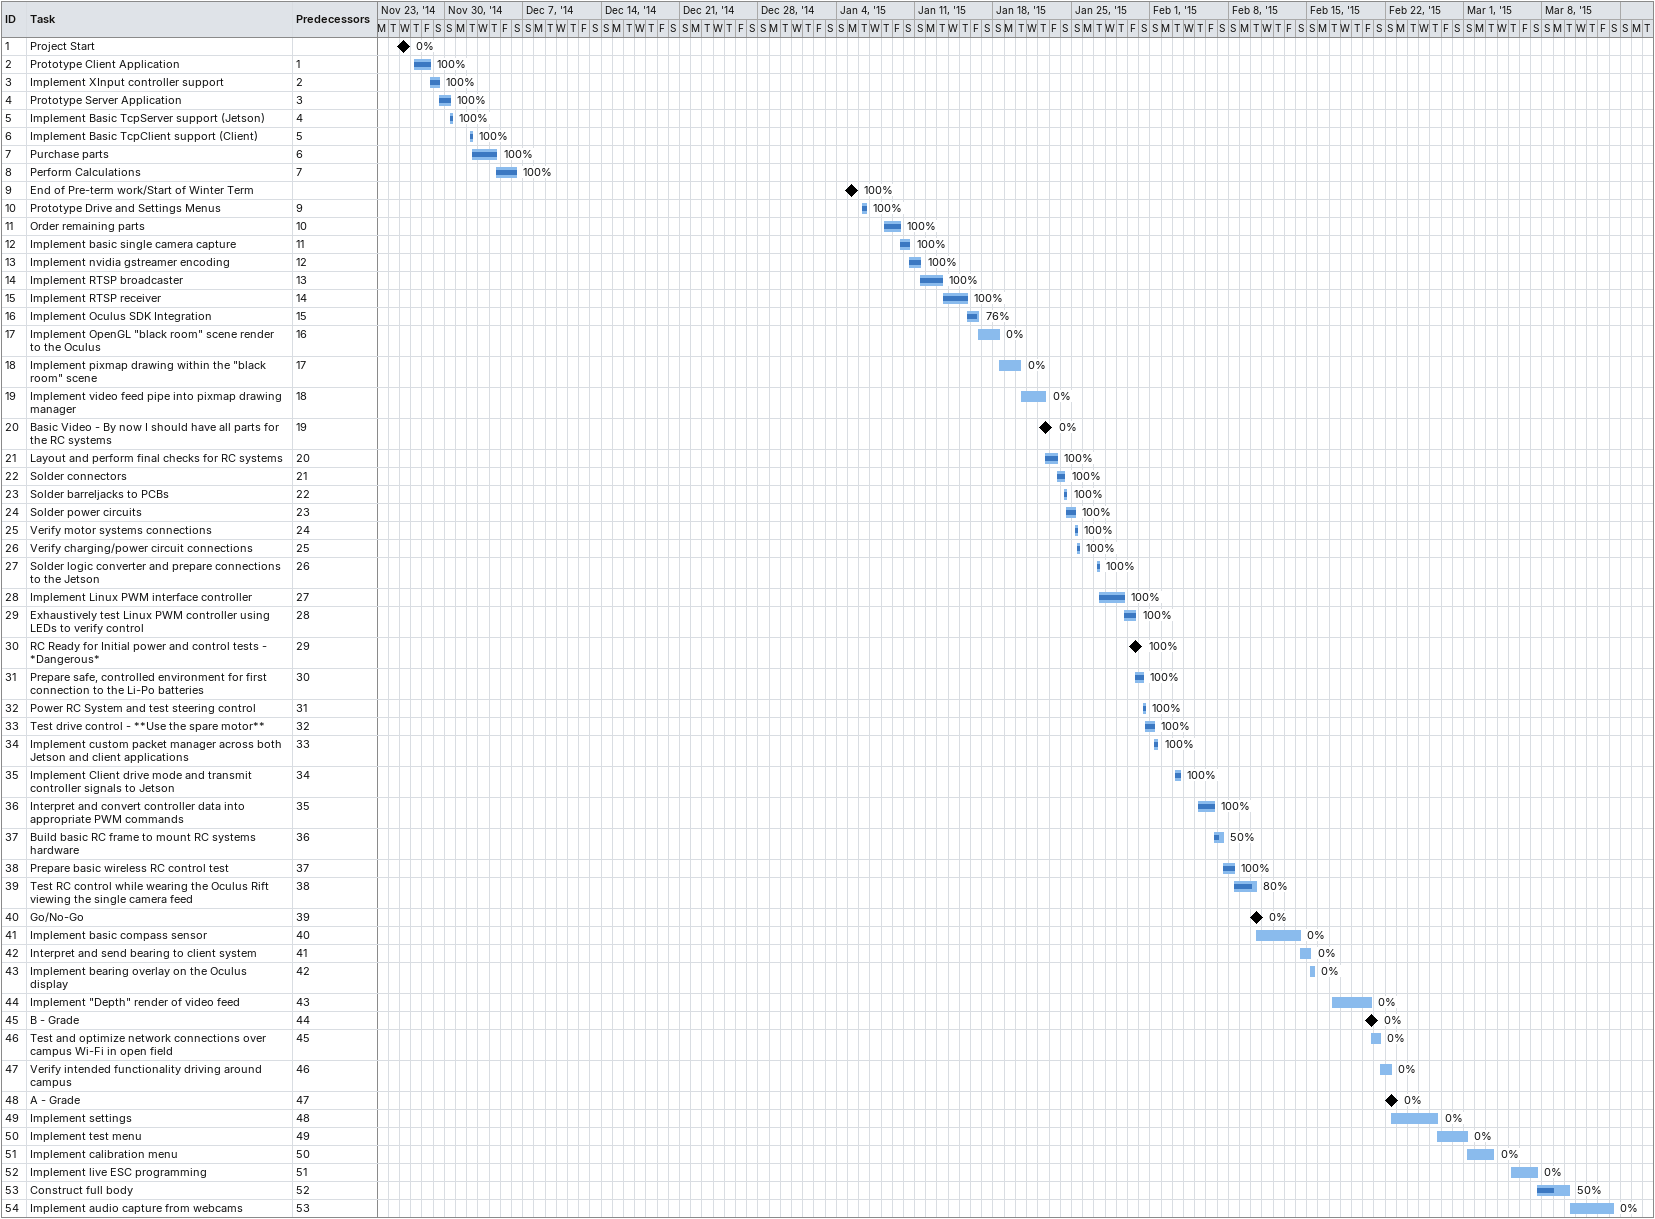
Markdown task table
| ID | Task | Start | Finish | Predecessors | % complete |
|---|---|---|---|---|---|
| 1 | Project Start (milestone) | 2014-11-26 | 2014-11-26 |  | 0 |
| 2 | Prototype Client Application | 2014-11-27 | 2014-11-28 | 1 | 100 |
| 3 | Implement XInput controller support | 2014-11-28 | 2014-11-29 | 2 | 100 |
| 4 | Prototype Server Application | 2014-11-29 | 2014-11-30 | 3 | 100 |
| 5 | Implement Basic TcpServer support (Jetson) | 2014-11-30 | 2014-11-30 | 4 | 100 |
| 6 | Implement Basic TcpClient support (Client) | 2014-12-02 | 2014-12-02 | 5 | 100 |
| 7 | Purchase parts | 2014-12-02 | 2014-12-04 | 6 | 100 |
| 8 | Perform Calculations | 2014-12-04 | 2014-12-06 | 7 | 100 |
| 9 | End of Pre-term work/Start of Winter Term (milestone) | 2015-01-05 | 2015-01-05 |  | 100 |
| 10 | Prototype Drive and Settings Menus | 2015-01-06 | 2015-01-06 | 9 | 100 |
| 11 | Order remaining parts | 2015-01-08 | 2015-01-09 | 10 | 100 |
| 12 | Implement basic single camera capture | 2015-01-09 | 2015-01-10 | 11 | 100 |
| 13 | Implement nvidia gstreamer encoding | 2015-01-10 | 2015-01-11 | 12 | 100 |
| 14 | Implement RTSP broadcaster | 2015-01-11 | 2015-01-13 | 13 | 100 |
| 15 | Implement RTSP receiver | 2015-01-13 | 2015-01-15 | 14 | 100 |
| 16 | Implement Oculus SDK Integration | 2015-01-15 | 2015-01-16 | 15 | 76 |
| 17 | Implement OpenGL "black room" scene render to the Oculus | 2015-01-16 | 2015-01-18 | 16 | 0 |
| 18 | Implement pixmap drawing within the "black room" scene | 2015-01-18 | 2015-01-20 | 17 | 0 |
| 19 | Implement video feed pipe into pixmap drawing manager | 2015-01-20 | 2015-01-22 | 18 | 0 |
| 20 | Basic Video - By now I should have all parts for the RC systems (milestone) | 2015-01-22 | 2015-01-22 | 19 | 0 |
| 21 | Layout and perform final checks for RC systems | 2015-01-22 | 2015-01-23 | 20 | 100 |
| 22 | Solder connectors | 2015-01-23 | 2015-01-24 | 21 | 100 |
| 23 | Solder barreljacks to PCBs | 2015-01-24 | 2015-01-24 | 22 | 100 |
| 24 | Solder power circuits | 2015-01-24 | 2015-01-25 | 23 | 100 |
| 25 | Verify motor systems connections | 2015-01-25 | 2015-01-25 | 24 | 100 |
| 26 | Verify charging/power circuit connections | 2015-01-25 | 2015-01-25 | 25 | 100 |
| 27 | Solder logic converter and prepare connections to the Jetson | 2015-01-27 | 2015-01-27 | 26 | 100 |
| 28 | Implement Linux PWM interface controller | 2015-01-27 | 2015-01-29 | 27 | 100 |
| 29 | Exhaustively test Linux PWM controller using LEDs to verify control | 2015-01-29 | 2015-01-30 | 28 | 100 |
| 30 | RC Ready for Initial power and control tests - *Dangerous* (milestone) | 2015-01-30 | 2015-01-30 | 29 | 100 |
| 31 | Prepare safe, controlled environment for first connection to the Li-Po batteries | 2015-01-30 | 2015-01-31 | 30 | 100 |
| 32 | Power RC System and test steering control | 2015-01-31 | 2015-01-31 | 31 | 100 |
| 33 | Test drive control - **Use the spare motor** | 2015-01-31 | 2015-02-01 | 32 | 100 |
| 34 | Implement custom packet manager across both Jetson and client applications | 2015-02-01 | 2015-02-01 | 33 | 100 |
| 35 | Implement Client drive mode and transmit controller signals to Jetson | 2015-02-03 | 2015-02-03 | 34 | 100 |
| 36 | Interpret and convert controller data into appropriate PWM commands | 2015-02-05 | 2015-02-06 | 35 | 100 |
| 37 | Build basic RC frame to mount RC systems hardware | 2015-02-06 | 2015-02-07 | 36 | 50 |
| 38 | Prepare basic wireless RC control test | 2015-02-07 | 2015-02-08 | 37 | 100 |
| 39 | Test RC control while wearing the Oculus Rift viewing the single camera feed | 2015-02-08 | 2015-02-10 | 38 | 80 |
| 40 | Go/No-Go (milestone) | 2015-02-10 | 2015-02-10 | 39 | 0 |
| 41 | Implement basic compass sensor | 2015-02-10 | 2015-02-14 | 40 | 0 |
| 42 | Interpret and send bearing to client system | 2015-02-14 | 2015-02-15 | 41 | 0 |
| 43 | Implement bearing overlay on the Oculus display | 2015-02-15 | 2015-02-15 | 42 | 0 |
| 44 | Implement "Depth" render of video feed | 2015-02-17 | 2015-02-20 | 43 | 0 |
| 45 | B - Grade (milestone) | 2015-02-20 | 2015-02-20 | 44 | 0 |
| 46 | Test and optimize network connections over campus Wi-Fi in open field | 2015-02-20 | 2015-02-21 | 45 | 0 |
| 47 | Verify intended functionality driving around campus | 2015-02-21 | 2015-02-22 | 46 | 0 |
| 48 | A - Grade (milestone) | 2015-02-22 | 2015-02-22 | 47 | 0 |
| 49 | Implement settings | 2015-02-22 | 2015-02-26 | 48 | 0 |
| 50 | Implement test menu | 2015-02-26 | 2015-03-01 | 49 | 0 |
| 51 | Implement calibration menu | 2015-03-01 | 2015-03-03 | 50 | 0 |
| 52 | Implement live ESC programming | 2015-03-05 | 2015-03-07 | 51 | 0 |
| 53 | Construct full body | 2015-03-07 | 2015-03-10 | 52 | 50 |
| 54 | Implement audio capture from webcams | 2015-03-10 | 2015-03-14 | 53 | 0 |
